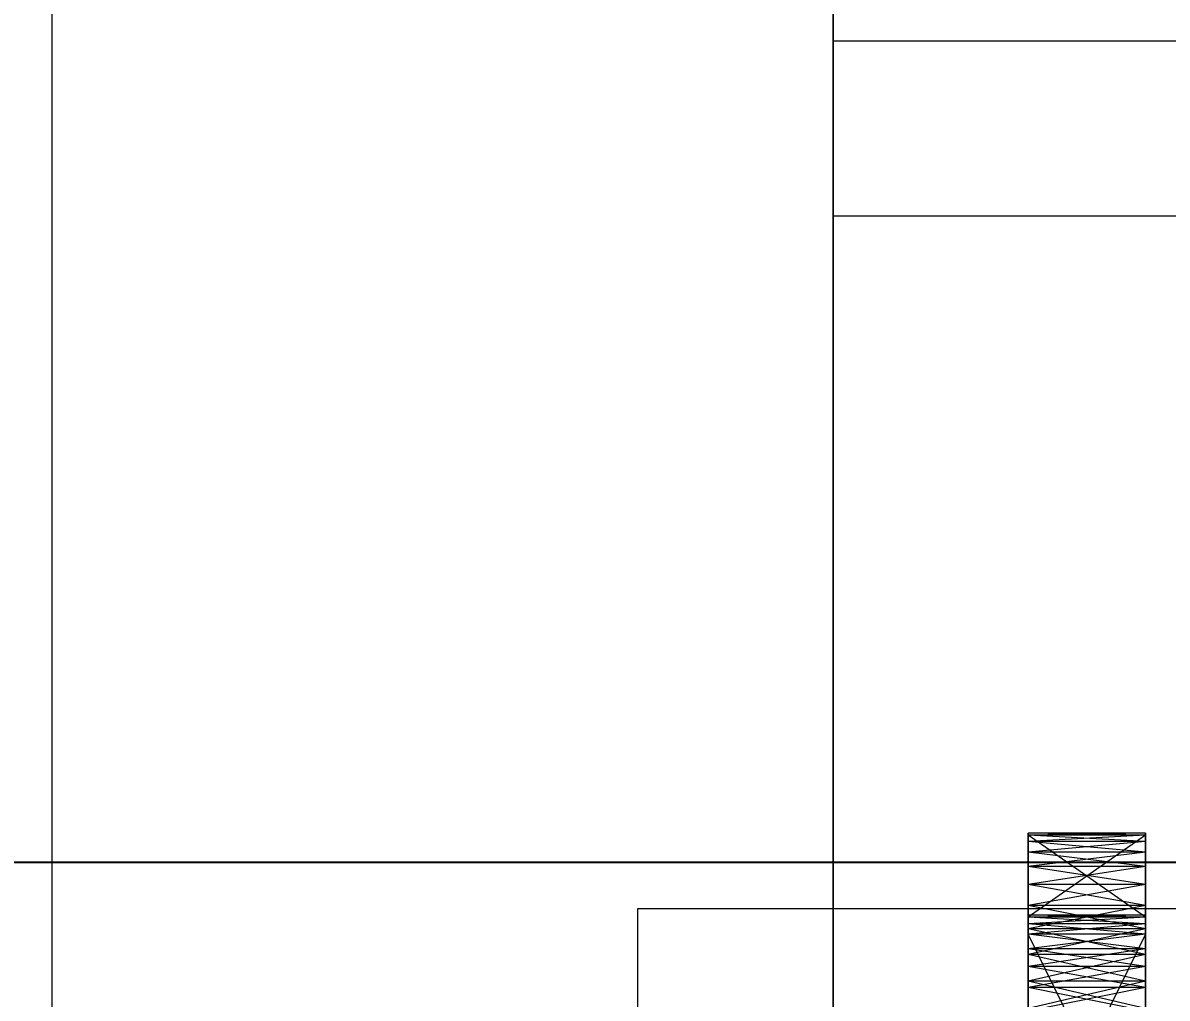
# Model space of a CAD drawing. Header units: millimetres. Extents: x -1970 to 59977, y -65068 to 6837.
# Drawn here: x 1398.5 to 1457.1, y -33707 to -33657 of the extents above; entities that cross this region are included whole.
import ezdxf

# ---------------------------------------------------------------- set-up
doc = ezdxf.new("R2010")
doc.units = ezdxf.units.MM
for name, color, linetype, lineweight in [('COTAS_O', 1, 'Continuous', 0), ('frontal_C03', 7, 'Continuous', 0), ('frontal_secador', 7, 'Continuous', 0)]:
    doc.layers.add(name, color=color, linetype=linetype, lineweight=lineweight)
doc.dimstyles.new('R19_100', dxfattribs={"dimtxt": 250, "dimasz": 150, "dimexe": 150, "dimexo": 80, "dimgap": 100, "dimtad": 1, "dimtih": 1, "dimtoh": 1, "dimdsep": 46, "dimcen": 0.09, "dimadec": 0, "dimazin": 0, "dimtfac": 1, "dimtdec": 4, "dimtofl": 0, "dimtmove": 0, "dimatfit": 3, "dimfxl": 1, "dimtolj": 1, "dimtzin": 0, "dimarcsym": 0})

# ---------------------------------------------------------------- blocks, each defined once
blk = doc.blocks.new('*D39')
at = {"layer": 'COTAS_O', "color": 0, "lineweight": -2, "transparency": 16777216}
for p, q in [((-1725, -34320), (-1725, -33550)), ((1725, -34320), (1725, -33550)), ((-1575, -33700), (1575, -33700))]:
    blk.add_line(p, q, dxfattribs=at)
at = {"layer": 'COTAS_O', "color": 0, "transparency": 16777216}
for points in [[(-1575, -33675), (-1575, -33725), (-1725, -33700)], [(1575, -33675), (1575, -33725), (1725, -33700)]]:
    blk.add_solid(points, dxfattribs=at)
at = {"layer": 'Defpoints', "color": 0, "transparency": 16777216}
for p in [(1725, -33700), (-1725, -34400), (1725, -34400)]:
    blk.add_point(p, dxfattribs=at)

msp = doc.modelspace()

# ---------------------------------------------------------------- linework, layer by layer
at = {"layer": 'frontal_C03'}
for p, q in [((1440, -33735.325), (1440, -33388.418)), ((1440, -33397.401), (1440, -33744.308)), ((1440, -33666.893), (1440, -33657.91)), ((1440, -33657.91), (1480, -33657.91)), ((1440, -34004.816), (1440, -33657.91)), ((1480, -33666.893), (1440, -33666.893)), ((1440, -33666.893), (1440, -34013.799)), ((1430, -33725.417), (1430, -33702.37)), ((1430, -33702.37), (1530, -33702.37)), ((1430, -33737.417), (1430, -33702.37))]:
    msp.add_line(p, q, dxfattribs=at)
at = {"layer": 'frontal_secador'}
for p, q in [((1400, -36000), (1400, -33000)), ((1400, -36000), (1400, -33075)), ((1400, -34600), (1400, -33075)), ((1400, -35940), (1400, -33075)), ((1400, -34650), (1400, -33075)), ((1400, -36000), (1400, -33250)), ((1450, -33698.5), (1450, -33702.82)), ((1450, -33698.611), (1450, -33698.5)), ((1450, -33698.94), (1450, -33698.5)), ((1450, -33698.5), (1450, -33703.69)), ((1450, -33700.219), (1450, -33698.5)), ((1456, -33698.611), (1450, -33698.5)), ((1456, -33698.5), (1450, -33698.5)), ((1456, -33698.5), (1450, -33698.611)), ((1450, -33702.82), (1450, -33698.611)), ((1450, -33698.611), (1450, -33698.94)), ((1456, -33702.82), (1450, -33698.611)), ((1456, -33698.611), (1450, -33698.611)), ((1456, -33698.611), (1450, -33698.94)), ((1450, -33698.611), (1450, -33699.481)), ((1450, -33703.15), (1450, -33698.611)), ((1450, -33698.611), (1450, -33701.136)), ((1450, -33698.611), (1450, -33706.092)), ((1450, -33706.419), (1450, -33698.611)), ((1450, -33698.611), (1450, -33715.519)), ((1450, -33716.999), (1450, -33698.611)), ((1456, -33698.94), (1450, -33698.611)), ((1456, -33698.611), (1450, -33702.82)), ((1456, -33702.82), (1456, -33698.5)), ((1456, -33698.5), (1456, -33698.611)), ((1456, -33698.5), (1456, -33698.94)), ((1456, -33703.69), (1456, -33698.5)), ((1456, -33698.5), (1456, -33700.219)), ((1456, -33698.611), (1456, -33702.82)), ((1456, -33698.94), (1456, -33698.611)), ((1456, -33699.481), (1456, -33698.611)), ((1456, -33698.611), (1456, -33703.15)), ((1456, -33701.136), (1456, -33698.611)), ((1456, -33706.092), (1456, -33698.611)), ((1456, -33698.611), (1456, -33706.419)), ((1456, -33715.519), (1456, -33698.611)), ((1456, -33698.611), (1456, -33716.999)), ((1450, -33700.219), (1450, -33698.94)), ((1450, -33698.94), (1450, -33699.481)), ((1456, -33698.94), (1450, -33698.94)), ((1456, -33698.94), (1450, -33699.481)), ((1456, -33699.481), (1450, -33698.94)), ((1456, -33698.94), (1456, -33700.219)), ((1456, -33699.481), (1456, -33698.94)), ((1450, -33699.481), (1450, -33700.219)), ((1456, -33699.481), (1450, -33699.481)), ((1456, -33699.481), (1450, -33700.219)), ((1450, -33699.481), (1450, -33701.136)), ((1456, -33700.219), (1450, -33699.481)), ((1456, -33700.219), (1456, -33699.481)), ((1456, -33701.136), (1456, -33699.481)), ((1450, -33702.21), (1450, -33700.219)), ((1450, -33700.219), (1450, -33701.136)), ((1450, -33704.719), (1450, -33700.219)), ((1450, -33700.219), (1450, -33703.69)), ((1450, -33710.281), (1450, -33700.219)), ((1456, -33700.219), (1450, -33700.219)), ((1456, -33700.219), (1450, -33701.136)), ((1456, -33701.136), (1450, -33700.219)), ((1456, -33700.219), (1456, -33702.21)), ((1456, -33701.136), (1456, -33700.219)), ((1456, -33700.219), (1456, -33704.719)), ((1456, -33703.69), (1456, -33700.219)), ((1456, -33700.219), (1456, -33710.281)), ((1450, -33701.136), (1450, -33702.21)), ((1456, -33701.136), (1450, -33701.136)), ((1456, -33701.136), (1450, -33702.21)), ((1450, -33701.136), (1450, -33703.414)), ((1450, -33701.136), (1450, -33706.092)), ((1456, -33702.21), (1450, -33701.136)), ((1456, -33702.21), (1456, -33701.136)), ((1456, -33703.414), (1456, -33701.136)), ((1456, -33706.092), (1456, -33701.136)), ((1450, -33704.719), (1450, -33702.21)), ((1450, -33702.21), (1450, -33703.414)), ((1456, -33702.21), (1450, -33702.21)), ((1456, -33702.21), (1450, -33703.414)), ((1456, -33703.414), (1450, -33702.21)), ((1456, -33702.21), (1456, -33704.719)), ((1456, -33703.414), (1456, -33702.21)), ((1450, -33702.709), (1450, -33703.15)), ((1450, -33702.82), (1450, -33702.709)), ((1456, -33702.82), (1450, -33702.709)), ((1456, -33702.709), (1450, -33702.709)), ((1456, -33702.709), (1450, -33702.82)), ((1450, -33703.15), (1450, -33702.82)), ((1456, -33703.15), (1450, -33702.82)), ((1456, -33702.82), (1450, -33702.82)), ((1456, -33702.82), (1450, -33703.15)), ((1450, -33702.82), (1450, -33703.69)), ((1450, -33716.643), (1450, -33702.82)), ((1450, -33702.82), (1450, -33707.623)), ((1450, -33721.143), (1450, -33702.82)), ((1450, -33702.82), (1450, -33718.073)), ((1450, -33731.206), (1450, -33702.82)), ((1456, -33703.15), (1456, -33702.709)), ((1456, -33702.709), (1456, -33702.82)), ((1456, -33702.82), (1456, -33703.15)), ((1456, -33703.69), (1456, -33702.82)), ((1456, -33702.82), (1456, -33716.643)), ((1456, -33707.623), (1456, -33702.82)), ((1456, -33702.82), (1456, -33721.143)), ((1456, -33718.073), (1456, -33702.82)), ((1456, -33702.82), (1456, -33731.206)), ((1450, -33703.15), (1450, -33715.906)), ((1450, -33703.69), (1450, -33703.15)), ((1450, -33704.428), (1450, -33703.15)), ((1450, -33703.15), (1450, -33717.561)), ((1450, -33706.419), (1450, -33703.15)), ((1450, -33711.709), (1450, -33703.15)), ((1456, -33703.69), (1450, -33703.15)), ((1456, -33703.15), (1450, -33703.15)), ((1456, -33703.15), (1450, -33703.69)), ((1450, -33703.414), (1450, -33704.719)), ((1456, -33703.414), (1450, -33703.414)), ((1456, -33703.414), (1450, -33704.719)), ((1450, -33703.414), (1450, -33706.092)), ((1456, -33704.719), (1450, -33703.414)), ((1456, -33715.906), (1456, -33703.15)), ((1456, -33703.15), (1456, -33703.69)), ((1456, -33703.15), (1456, -33704.428)), ((1456, -33717.561), (1456, -33703.15)), ((1456, -33703.15), (1456, -33706.419)), ((1456, -33703.15), (1456, -33711.709)), ((1456, -33704.719), (1456, -33703.414)), ((1456, -33706.092), (1456, -33703.414)), ((1450, -33715.906), (1450, -33703.69)), ((1450, -33703.69), (1450, -33704.428)), ((1456, -33715.906), (1450, -33703.69)), ((1456, -33703.69), (1450, -33703.69)), ((1456, -33703.69), (1450, -33704.428)), ((1450, -33703.69), (1450, -33705.345)), ((1450, -33703.69), (1450, -33707.623)), ((1450, -33703.69), (1450, -33713.117)), ((1450, -33703.69), (1450, -33720.598)), ((1450, -33710.281), (1450, -33703.69)), ((1456, -33704.428), (1450, -33703.69)), ((1450, -33716.643), (1450, -33703.69)), ((1456, -33703.69), (1450, -33715.906)), ((1456, -33703.69), (1456, -33715.906)), ((1456, -33704.428), (1456, -33703.69)), ((1456, -33705.345), (1456, -33703.69)), ((1456, -33707.623), (1456, -33703.69)), ((1456, -33713.117), (1456, -33703.69)), ((1456, -33720.598), (1456, -33703.69)), ((1456, -33703.69), (1456, -33710.281)), ((1456, -33703.69), (1456, -33716.643)), ((1450, -33706.419), (1450, -33704.428)), ((1450, -33704.428), (1450, -33705.345)), ((1456, -33704.428), (1450, -33704.428)), ((1456, -33704.428), (1450, -33705.345)), ((1456, -33705.345), (1450, -33704.428)), ((1450, -33707.5), (1450, -33704.719)), ((1450, -33704.719), (1450, -33706.092)), ((1450, -33710.281), (1450, -33704.719)), ((1456, -33704.719), (1450, -33704.719)), ((1456, -33704.719), (1450, -33706.092)), ((1456, -33706.092), (1450, -33704.719)), ((1456, -33704.428), (1456, -33706.419)), ((1456, -33705.345), (1456, -33704.428)), ((1456, -33704.719), (1456, -33707.5)), ((1456, -33706.092), (1456, -33704.719)), ((1456, -33704.719), (1456, -33710.281)), ((1450, -33705.345), (1450, -33706.419)), ((1456, -33705.345), (1450, -33705.345)), ((1456, -33705.345), (1450, -33706.419)), ((1450, -33705.345), (1450, -33707.623)), ((1456, -33706.419), (1450, -33705.345)), ((1456, -33706.419), (1456, -33705.345)), ((1456, -33707.623), (1456, -33705.345)), ((1450, -33706.092), (1450, -33707.5)), ((1456, -33706.092), (1450, -33706.092)), ((1456, -33706.092), (1450, -33707.5)), ((1450, -33706.092), (1450, -33708.908)), ((1450, -33706.092), (1450, -33711.586)), ((1450, -33706.092), (1450, -33715.519)), ((1456, -33707.5), (1450, -33706.092)), ((1450, -33708.928), (1450, -33706.419)), ((1450, -33706.419), (1450, -33707.623)), ((1450, -33711.709), (1450, -33706.419)), ((1456, -33706.419), (1450, -33706.419)), ((1456, -33706.419), (1450, -33707.623)), ((1456, -33707.623), (1450, -33706.419)), ((1450, -33716.999), (1450, -33706.419)), ((1456, -33707.5), (1456, -33706.092)), ((1456, -33708.908), (1456, -33706.092)), ((1456, -33711.586), (1456, -33706.092)), ((1456, -33715.519), (1456, -33706.092)), ((1456, -33706.419), (1456, -33708.928)), ((1456, -33707.623), (1456, -33706.419)), ((1456, -33706.419), (1456, -33711.709)), ((1456, -33706.419), (1456, -33716.999))]:
    msp.add_line(p, q, dxfattribs=at)

# ---------------------------------------------------------------- dimensions: what is measured, and where the dimension line sits
at = {"layer": 'COTAS_O'}
dim = msp.add_aligned_dim(p1=(-1725, -34400), p2=(1725, -34400), distance=700, text='<> O', dimstyle='R19_100', dxfattribs=at)
dim.commit()
dim.dimension.update_dxf_attribs({"geometry": '*D39', "text_midpoint": (0, -33700)})

doc.saveas('drawing.dxf')
